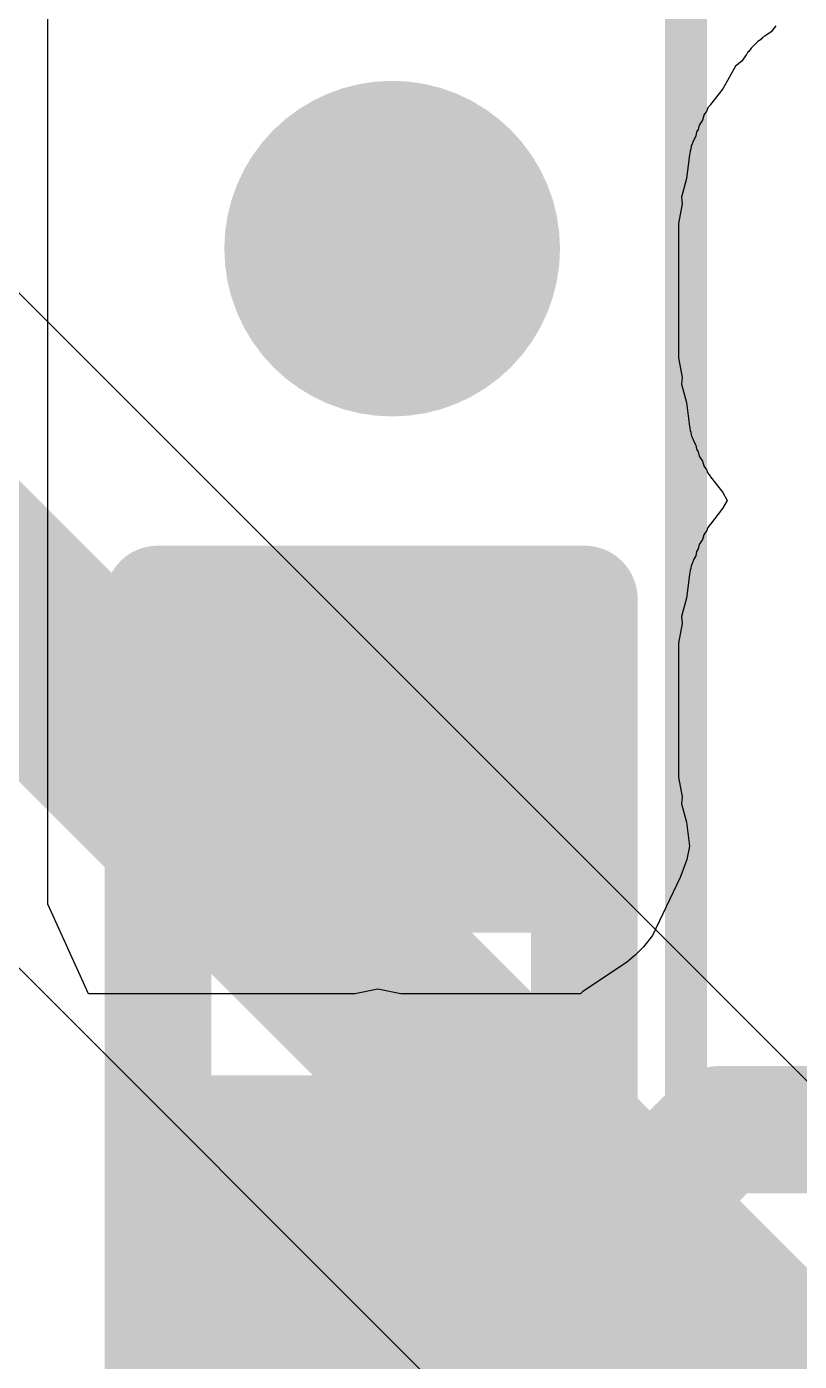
# Model space of a CAD drawing. Header units: inches. Extents: x -0.01 to 1.52, y -0.01 to 0.64.
# Drawn here: x 0.4366 to 0.4728, y 0.3622 to 0.4248 of the extents above; entities that cross this region are included whole.
import ezdxf

# ---------------------------------------------------------------- set-up
doc = ezdxf.new("R2010")
doc.units = ezdxf.units.IN
doc.header["$MEASUREMENT"] = 0
for name, color, linetype in [('Bottom Layer', 5, 'Continuous'), ('Mechanical 13', 56, 'Continuous'), ('Mechanical 15', 56, 'Continuous'), ('Top Layer', 1, 'Continuous'), ('Top Overlay', 2, 'Continuous'), ('Top Paste', 8, 'Continuous'), ('Top Solder', 216, 'Continuous')]:
    doc.layers.add(name, color=color, linetype=linetype)

# ---------------------------------------------------------------- blocks, each defined once
blk = doc.blocks.new('R___0201_14')
at = {"layer": 'Top Layer'}
for points in [[(-0.016142, 0.007283), (-0.005512, 0.007283), (-0.005512, -0.007283), (-0.016142, -0.007283)], [(0.005512, 0.007283), (0.016142, 0.007283), (0.016142, -0.007283), (0.005512, -0.007283)]]:
    blk.add_hatch(color=1, dxfattribs=at).paths.add_polyline_path(points)
at = {"layer": 'Top Paste'}
for points in [[(-0.016142, 0.007283), (-0.005512, 0.007283), (-0.005512, -0.007283), (-0.016142, -0.007283)], [(0.005512, 0.007283), (0.016142, 0.007283), (0.016142, -0.007283), (0.005512, -0.007283)]]:
    blk.add_hatch(color=8, dxfattribs=at).paths.add_polyline_path(points)
at = {"layer": 'Top Solder'}
for points in [[(-0.018307, 0.009449), (-0.003346, 0.009449), (-0.003346, -0.009449), (-0.018307, -0.009449)], [(0.003346, 0.009449), (0.018307, 0.009449), (0.018307, -0.009449), (0.003346, -0.009449)]]:
    blk.add_hatch(color=216, dxfattribs=at).paths.add_polyline_path(points)
at = {"layer": 'Top Overlay'}
for points in [[(0.019, 0.01, 0.005, 0.005, 0), (-0.019, 0.01, 0.005, 0.005, 0)], [(-0.019, -0.01, 0.005, 0.005, 0), (-0.019, 0.01, 0.005, 0.005, 0)], [(0.019, -0.01, 0.005, 0.005, 0), (0.019, 0.01, 0.005, 0.005, 0)], [(0.019, -0.01, 0.005, 0.005, 0), (-0.019, -0.01, 0.005, 0.005, 0)]]:
    blk.add_lwpolyline(points, format="xyseb", dxfattribs=at)
for points in [[(-0.02025, 0.01, 0.0025, 0.0025, 1), (-0.01775, 0.01, 0.0025, 0.0025, 1)], [(-0.02025, 0.01, 0.0025, 0.0025, 1), (-0.01775, 0.01, 0.0025, 0.0025, 1)], [(0.01775, 0.01, 0.0025, 0.0025, 1), (0.02025, 0.01, 0.0025, 0.0025, 1)], [(0.01775, 0.01, 0.0025, 0.0025, 1), (0.02025, 0.01, 0.0025, 0.0025, 1)], [(-0.02025, -0.01, 0.0025, 0.0025, 1), (-0.01775, -0.01, 0.0025, 0.0025, 1)], [(-0.02025, -0.01, 0.0025, 0.0025, 1), (-0.01775, -0.01, 0.0025, 0.0025, 1)], [(0.01775, -0.01, 0.0025, 0.0025, 1), (0.02025, -0.01, 0.0025, 0.0025, 1)], [(0.01775, -0.01, 0.0025, 0.0025, 1), (0.02025, -0.01, 0.0025, 0.0025, 1)]]:
    blk.add_lwpolyline(points, format="xyseb", close=True, dxfattribs=at)
blk = doc.blocks.new('IC_TPS63900DSKR_16')
at = {"layer": 'Mechanical 13'}
for points in [[(-0.076772, 0.041339, 0.007874, 0.007874, 1), (-0.084646, 0.041339, 0.007874, 0.007874, 1)], [(-0.086614, 0.041339, 0.003937, 0.003937, 1), (-0.082677, 0.041339, 0.003937, 0.003937, 1)], [(-0.07874, 0.041339, 0.003937, 0.003937, 1), (-0.074803, 0.041339, 0.003937, 0.003937, 1)]]:
    blk.add_lwpolyline(points, format="xyseb", close=True, dxfattribs=at)
at = {"layer": 'Mechanical 15'}
blk.add_lwpolyline([(-0.066929, -0.059055, 0.001969, 0.001969, 0), (-0.066929, 0.059055, 0.001969, 0.001969, 0)], format="xyseb", dxfattribs=at)
at = {"layer": 'Top Overlay'}
for points in [[(-0.076772, 0.041339, 0.007874, 0.007874, 1), (-0.084646, 0.041339, 0.007874, 0.007874, 1)], [(-0.086614, 0.041339, 0.003937, 0.003937, 1), (-0.082677, 0.041339, 0.003937, 0.003937, 1)], [(-0.07874, 0.041339, 0.003937, 0.003937, 1), (-0.074803, 0.041339, 0.003937, 0.003937, 1)]]:
    blk.add_lwpolyline(points, format="xyseb", close=True, dxfattribs=at)

msp = doc.modelspace()

# ---------------------------------------------------------------- linework, layer by layer
at = {"layer": 'Bottom Layer'}
for p, q in [((0.552134, 0.296382), (0.397544, 0.450971)), ((0.376267, 0.440572), (0.539576, 0.277263))]:
    msp.add_line(p, q, dxfattribs=at)
msp.add_lwpolyline([(0.380906, 0.451772, 0.01, 0.01, 0), (0.547495, 0.285182, 0.01, 0.01, 0)], format="xyseb", dxfattribs=at)
at = {"layer": 'Top Layer'}
for p, q in [((0.437594, 0.390705), (0.437594, 0.469603)), ((0.471743, 0.424827), (0.471519, 0.424538)), ((0.470744, 0.423941), (0.470739, 0.423937)), ((0.470748, 0.423947), (0.470744, 0.423941)), ((0.470896, 0.424095), (0.470748, 0.423947)), ((0.471015, 0.424175), (0.470896, 0.424095)), ((0.471054, 0.424213), (0.471015, 0.424175)), ((0.47108, 0.42423), (0.471054, 0.424213)), ((0.471119, 0.424281), (0.47108, 0.42423)), ((0.471218, 0.424337), (0.471119, 0.424281)), ((0.471519, 0.424538), (0.471218, 0.424337)), ((0.470349, 0.423469), (0.470144, 0.423163)), ((0.470356, 0.423476), (0.470349, 0.423469)), ((0.470414, 0.423578), (0.470356, 0.423476)), ((0.470456, 0.423611), (0.470414, 0.423578)), ((0.470467, 0.423627), (0.470456, 0.423611)), ((0.470506, 0.423666), (0.470467, 0.423627)), ((0.470586, 0.423784), (0.470506, 0.423666)), ((0.470739, 0.423937), (0.470586, 0.423784)), ((0.469853, 0.422936), (0.469246, 0.421871)), ((0.470144, 0.423163), (0.469853, 0.422936)), ((0.469246, 0.421871), (0.468678, 0.421139)), ((0.468498, 0.42083), (0.468402, 0.420706)), ((0.468516, 0.420894), (0.468498, 0.42083)), ((0.468555, 0.420972), (0.468516, 0.420894)), ((0.468666, 0.421115), (0.468555, 0.420972)), ((0.468678, 0.421139), (0.468666, 0.421115)), ((0.468302, 0.420406), (0.468139, 0.420162)), ((0.468363, 0.420627), (0.468302, 0.420406)), ((0.468402, 0.420706), (0.468363, 0.420627)), ((0.467982, 0.41965), (0.467885, 0.419479)), ((0.468021, 0.419847), (0.467982, 0.41965)), ((0.467982, 0.41965), (0.467982, 0.41965)), ((0.467982, 0.41965), (0.467982, 0.41965)), ((0.4681, 0.419965), (0.468021, 0.419847)), ((0.468139, 0.420162), (0.4681, 0.419965)), ((0.467727, 0.418967), (0.467711, 0.418841)), ((0.467753, 0.419044), (0.467727, 0.418967)), ((0.467769, 0.419172), (0.467753, 0.419044)), ((0.467808, 0.41929), (0.467769, 0.419172)), ((0.467844, 0.419353), (0.467808, 0.41929)), ((0.467845, 0.419361), (0.467844, 0.419353)), ((0.467885, 0.419479), (0.467845, 0.419361)), ((0.46769, 0.418778), (0.467549, 0.417662)), ((0.467711, 0.418841), (0.46769, 0.418778)), ((0.467549, 0.417662), (0.46731, 0.416791)), ((0.46735, 0.416475), (0.467166, 0.415551)), ((0.46731, 0.416791), (0.46735, 0.416475)), ((0.467166, 0.415551), (0.467166, 0.409252)), ((0.467166, 0.409252), (0.467349, 0.408331)), ((0.467349, 0.408331), (0.46731, 0.408017)), ((0.46731, 0.408017), (0.467549, 0.407145)), ((0.467549, 0.407145), (0.46769, 0.406025)), ((0.46769, 0.406025), (0.467711, 0.405962)), ((0.467711, 0.405962), (0.467727, 0.405836)), ((0.467727, 0.405836), (0.467753, 0.405759)), ((0.467753, 0.405759), (0.467769, 0.405632)), ((0.467769, 0.405632), (0.467808, 0.405514)), ((0.467808, 0.405514), (0.467844, 0.40545)), ((0.467844, 0.40545), (0.467845, 0.405442)), ((0.467845, 0.405442), (0.467885, 0.405324)), ((0.467885, 0.405324), (0.467982, 0.405153)), ((0.467982, 0.405153), (0.467982, 0.405153)), ((0.467982, 0.405153), (0.467982, 0.405153)), ((0.467982, 0.405153), (0.468021, 0.404956)), ((0.468021, 0.404956), (0.468102, 0.404836)), ((0.468102, 0.404836), (0.468142, 0.404635)), ((0.468142, 0.404635), (0.468302, 0.404396)), ((0.468302, 0.404396), (0.468361, 0.40418)), ((0.468361, 0.40418), (0.4684, 0.404102)), ((0.4684, 0.404102), (0.468496, 0.403978)), ((0.468496, 0.403978), (0.468514, 0.403914)), ((0.468514, 0.403914), (0.468553, 0.403835)), ((0.468553, 0.403835), (0.468664, 0.403692)), ((0.468664, 0.403692), (0.468678, 0.403664)), ((0.468678, 0.403664), (0.469246, 0.402933)), ((0.469246, 0.402933), (0.469459, 0.402559)), ((0.469244, 0.402182), (0.468676, 0.40145)), ((0.469459, 0.402559), (0.469244, 0.402182)), ((0.468664, 0.401427), (0.468553, 0.401283)), ((0.468676, 0.40145), (0.468664, 0.401427)), ((0.468363, 0.400942), (0.468303, 0.400724)), ((0.468402, 0.401021), (0.468363, 0.400942)), ((0.468497, 0.401143), (0.468402, 0.401021)), ((0.468514, 0.401204), (0.468497, 0.401143)), ((0.468553, 0.401283), (0.468514, 0.401204)), ((0.468021, 0.400162), (0.467982, 0.399965)), ((0.468102, 0.400282), (0.468021, 0.400162)), ((0.468142, 0.400483), (0.468102, 0.400282)), ((0.468303, 0.400724), (0.468142, 0.400483)), ((0.467807, 0.399602), (0.467768, 0.399484)), ((0.467844, 0.399666), (0.467807, 0.399602)), ((0.467845, 0.399676), (0.467844, 0.399666)), ((0.467885, 0.399794), (0.467845, 0.399676)), ((0.467982, 0.399965), (0.467885, 0.399794)), ((0.467982, 0.399965), (0.467982, 0.399965)), ((0.467982, 0.399965), (0.467982, 0.399965)), ((0.467689, 0.39909), (0.467549, 0.397975)), ((0.467711, 0.399156), (0.467689, 0.39909)), ((0.467727, 0.399282), (0.467711, 0.399156)), ((0.467752, 0.399357), (0.467727, 0.399282)), ((0.467768, 0.399484), (0.467752, 0.399357)), ((0.467549, 0.397975), (0.46731, 0.397106)), ((0.46731, 0.397106), (0.46735, 0.39679)), ((0.46735, 0.39679), (0.467166, 0.395866)), ((0.467166, 0.395866), (0.467166, 0.389567)), ((0.43758, 0.383619), (0.43758, 0.390705)), ((0.43758, 0.390705), (0.437594, 0.390705)), ((0.467166, 0.389567), (0.46735, 0.388643)), ((0.46735, 0.388643), (0.46731, 0.388327)), ((0.46731, 0.388327), (0.467549, 0.387456)), ((0.467549, 0.387456), (0.46769, 0.38634)), ((0.46769, 0.38634), (0.467566, 0.385714)), ((0.467566, 0.385714), (0.467252, 0.384865)), ((0.467252, 0.384865), (0.465954, 0.382147)), ((0.439488, 0.379409), (0.43758, 0.383619)), ((0.465954, 0.382147), (0.465533, 0.381605)), ((0.465533, 0.381605), (0.465156, 0.381237)), ((0.464747, 0.380891), (0.46267, 0.379503)), ((0.464812, 0.380942), (0.464747, 0.380891)), ((0.465156, 0.381237), (0.464812, 0.380942)), ((0.453071, 0.379625), (0.451989, 0.379409)), ((0.454153, 0.379409), (0.453071, 0.379625)), ((0.46267, 0.379503), (0.462576, 0.379409)), ((0.46267, 0.379503), (0.46267, 0.379503)), ((0.451989, 0.379409), (0.439488, 0.379409)), ((0.462576, 0.379409), (0.454153, 0.379409))]:
    msp.add_line(p, q, dxfattribs=at)
for points in [[(0.46515, 0.36904, 0.005984, 0.005984, 0), (0.469142, 0.373032, 0.005984, 0.005984, 0)], [(0.469142, 0.373032, 0.005984, 0.005984, 0), (0.476732, 0.373032, 0.005984, 0.005984, 0)], [(0.452756, 0.36811, 0.01, 0.01, 0), (0.453071, 0.368425, 0.01, 0.01, 0)], [(0.453071, 0.368425, 0.005984, 0.005984, 0), (0.453686, 0.36904, 0.005984, 0.005984, 0)], [(0.453686, 0.36904, 0.005984, 0.005984, 0), (0.46515, 0.36904, 0.005984, 0.005984, 0)]]:
    msp.add_lwpolyline(points, format="xyseb", dxfattribs=at)
for points in [[(0.467645, 0.373032, 0.002992, 0.002992, 1), (0.470638, 0.373032, 0.002992, 0.002992, 1)], [(0.467645, 0.373032, 0.002992, 0.002992, 1), (0.470638, 0.373032, 0.002992, 0.002992, 1)], [(0.450571, 0.368425, 0.005, 0.005, 1), (0.455571, 0.368425, 0.005, 0.005, 1)], [(0.450256, 0.36811, 0.005, 0.005, 1), (0.455256, 0.36811, 0.005, 0.005, 1)], [(0.45219, 0.36904, 0.002992, 0.002992, 1), (0.455182, 0.36904, 0.002992, 0.002992, 1)], [(0.45219, 0.36904, 0.002992, 0.002992, 1), (0.455182, 0.36904, 0.002992, 0.002992, 1)], [(0.463654, 0.36904, 0.002992, 0.002992, 1), (0.466646, 0.36904, 0.002992, 0.002992, 1)], [(0.463654, 0.36904, 0.002992, 0.002992, 1), (0.466646, 0.36904, 0.002992, 0.002992, 1)], [(0.451575, 0.368425, 0.002992, 0.002992, 1), (0.454567, 0.368425, 0.002992, 0.002992, 1)]]:
    msp.add_lwpolyline(points, format="xyseb", close=True, dxfattribs=at)

# ---------------------------------------------------------------- block references
msp.add_blockref('IC_TPS63900DSKR_16', (0.534449, 0.373032))
at = {"rotation": 270}
msp.add_blockref('R___0201_14', (0.452756, 0.378937), dxfattribs=at)

doc.saveas('drawing.dxf')
